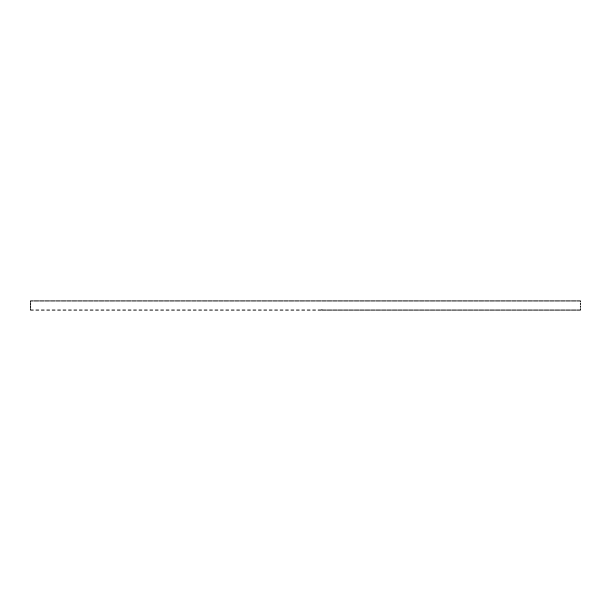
<?xml version="1.0" encoding="UTF-8"?>
<svg xmlns="http://www.w3.org/2000/svg" width="611" height="611" viewBox="0 0 611 611"><rect width="100%" height="100%" fill="white"/><g stroke="black" fill="none" stroke-linecap="round" stroke-linejoin="round"><path stroke-width="0.92" d="M33.261 300.918L30.55 300.918L30.55 302.292M34.17 300.918L38.692 300.918M39.593 300.918L44.114 300.918M45.023 300.918L49.544 300.918M50.446 300.918L54.967 300.918M55.876 300.918L60.397 300.918M61.299 300.918L65.82 300.918M66.729 300.918L71.25 300.918M72.151 300.918L76.673 300.918M77.582 300.918L82.103 300.918M83.004 300.918L87.533 300.918M88.435 300.918L92.956 300.918M93.857 300.918L98.386 300.918M99.288 300.918L103.809 300.918M104.718 300.918L109.239 300.918M110.14 300.918L114.662 300.918M115.571 300.918L120.092 300.918M120.993 300.918L125.515 300.918M126.424 300.918L130.945 300.918M131.846 300.918L136.368 300.918M137.276 300.918L141.798 300.918M142.699 300.918L147.22 300.918M148.129 300.918L152.651 300.918M153.552 300.918L158.073 300.918M158.982 300.918L163.504 300.918M164.405 300.918L168.926 300.918M169.835 300.918L174.356 300.918M175.258 300.918L179.779 300.918M180.688 300.918L185.209 300.918M186.111 300.918L190.64 300.918M191.541 300.918L196.062 300.918M196.963 300.918L201.493 300.918M202.394 300.918L206.915 300.918M207.824 300.918L212.345 300.918M213.247 300.918L217.768 300.918M218.677 300.918L223.198 300.918M224.1 300.918L228.621 300.918M229.53 300.918L234.051 300.918M234.952 300.918L239.474 300.918M240.383 300.918L244.904 300.918M245.805 300.918L250.327 300.918M251.236 300.918L255.757 300.918M256.658 300.918L261.18 300.918M262.088 300.918L266.61 300.918M267.511 300.918L272.032 300.918M272.941 300.918L277.463 300.918M278.364 300.918L282.885 300.918M283.794 300.918L288.316 300.918M289.217 300.918L293.746 300.918M294.647 300.918L299.169 300.918M300.07 300.918L304.599 300.918M305.5 300.918L310.021 300.918M310.93 300.918L315.452 300.918M316.353 300.918L320.874 300.918M321.783 300.918L326.305 300.918M327.206 300.918L331.727 300.918M332.636 300.918L337.157 300.918M338.059 300.918L342.58 300.918M343.489 300.918L348.01 300.918M348.912 300.918L353.433 300.918M354.342 300.918L358.863 300.918M359.764 300.918L364.286 300.918M365.195 300.918L369.716 300.918M370.617 300.918L375.139 300.918M376.048 300.918L380.569 300.918M381.47 300.918L385.992 300.918M386.9 300.918L391.422 300.918M392.323 300.918L396.852 300.918M397.753 300.918L402.275 300.918M403.176 300.918L407.705 300.918M408.606 300.918L413.128 300.918M414.037 300.918L418.558 300.918M419.459 300.918L423.981 300.918M424.889 300.918L429.411 300.918M430.312 300.918L434.833 300.918M435.742 300.918L440.264 300.918M441.165 300.918L445.686 300.918M446.595 300.918L451.117 300.918M452.018 300.918L456.539 300.918M457.448 300.918L461.969 300.918M462.871 300.918L467.392 300.918M468.301 300.918L472.822 300.918M473.724 300.918L478.245 300.918M479.154 300.918L483.675 300.918M484.576 300.918L489.098 300.918M490.007 300.918L494.528 300.918M495.429 300.918L499.958 300.918M500.86 300.918L505.381 300.918M506.282 300.918L510.811 300.918M511.713 300.918L516.234 300.918M517.143 300.918L521.664 300.918M522.565 300.918L527.087 300.918M527.996 300.918L532.517 300.918M533.418 300.918L537.94 300.918M538.849 300.918L543.37 300.918M544.271 300.918L548.793 300.918M549.701 300.918L554.223 300.918M555.124 300.918L559.645 300.918M560.554 300.918L565.076 300.918M565.977 300.918L570.498 300.918M571.407 300.918L575.929 300.918M576.83 300.918L580.45 300.918L580.45 301.834M33.261 310.083L30.55 310.083L30.55 308.708M35.98 310.083L38.692 310.083M41.403 310.083L44.114 310.083M46.833 310.083L49.544 310.083M52.256 310.083L54.967 310.083M57.686 310.083L60.397 310.083M63.109 310.083L65.82 310.083M68.539 310.083L71.25 310.083M73.962 310.083L76.673 310.083M79.392 310.083L82.103 310.083M84.814 310.083L87.533 310.083M90.245 310.083L92.956 310.083M95.667 310.083L98.386 310.083M101.098 310.083L103.809 310.083M106.52 310.083L109.239 310.083M111.95 310.083L114.662 310.083M117.373 310.083L120.092 310.083M122.803 310.083L125.515 310.083M128.226 310.083L130.945 310.083M133.656 310.083L136.368 310.083M139.087 310.083L141.798 310.083M144.509 310.083L147.22 310.083M149.939 310.083L152.651 310.083M155.362 310.083L158.073 310.083M160.792 310.083L163.504 310.083M166.215 310.083L168.926 310.083M171.645 310.083L174.356 310.083M177.068 310.083L179.779 310.083M182.498 310.083L185.209 310.083M187.921 310.083L190.64 310.083M193.351 310.083L196.062 310.083M198.774 310.083L201.493 310.083M204.204 310.083L206.915 310.083M209.626 310.083L212.345 310.083M215.057 310.083L217.768 310.083M220.479 310.083L223.198 310.083M225.91 310.083L228.621 310.083M231.332 310.083L234.051 310.083M236.763 310.083L239.474 310.083M242.193 310.083L244.904 310.083M247.615 310.083L250.327 310.083M253.046 310.083L255.757 310.083M258.468 310.083L261.18 310.083M263.899 310.083L266.61 310.083M269.321 310.083L272.032 310.083M274.751 310.083L277.463 310.083M280.174 310.083L282.885 310.083M285.604 310.083L288.316 310.083M291.027 310.083L293.746 310.083M296.457 310.083L299.169 310.083M301.88 310.083L304.599 310.083M307.31 310.083L310.021 310.083M312.733 310.083L315.452 310.083M318.163 310.083L320.874 310.083M326.305 310.083L321.783 310.083L321.783 309.624M327.206 310.083L331.727 310.083M332.636 310.083L337.157 310.083M338.059 310.083L342.58 310.083M343.489 310.083L348.01 310.083M348.912 310.083L353.433 310.083M354.342 310.083L358.863 310.083M359.764 310.083L364.286 310.083M365.195 310.083L369.716 310.083M370.617 310.083L375.139 310.083M376.048 310.083L380.569 310.083M381.47 310.083L385.992 310.083M386.9 310.083L391.422 310.083M392.323 310.083L396.852 310.083M397.753 310.083L402.275 310.083M403.176 310.083L407.705 310.083M408.606 310.083L413.128 310.083M414.037 310.083L418.558 310.083M419.459 310.083L423.981 310.083M424.889 310.083L429.411 310.083M430.312 310.083L434.833 310.083M435.742 310.083L440.264 310.083M441.165 310.083L445.686 310.083M446.595 310.083L451.117 310.083M452.018 310.083L456.539 310.083M457.448 310.083L461.969 310.083M462.871 310.083L467.392 310.083M468.301 310.083L472.822 310.083M473.724 310.083L478.245 310.083M479.154 310.083L483.675 310.083M484.576 310.083L489.098 310.083M490.007 310.083L494.528 310.083M495.429 310.083L499.958 310.083M500.86 310.083L505.381 310.083M506.282 310.083L510.811 310.083M511.713 310.083L516.234 310.083M517.143 310.083L521.664 310.083M522.565 310.083L527.087 310.083M527.996 310.083L532.517 310.083M533.418 310.083L537.94 310.083M538.849 310.083L543.37 310.083M544.271 310.083L548.793 310.083M549.701 310.083L554.223 310.083M555.124 310.083L559.645 310.083M560.554 310.083L565.076 310.083M565.977 310.083L570.498 310.083M571.407 310.083L575.929 310.083M576.83 310.083L580.45 310.083L580.45 308.708M580.45 303.209L580.45 304.584M580.45 305.958L580.45 307.333M30.55 303.209L30.55 305.042M30.55 305.958L30.55 307.791"/></g></svg>
